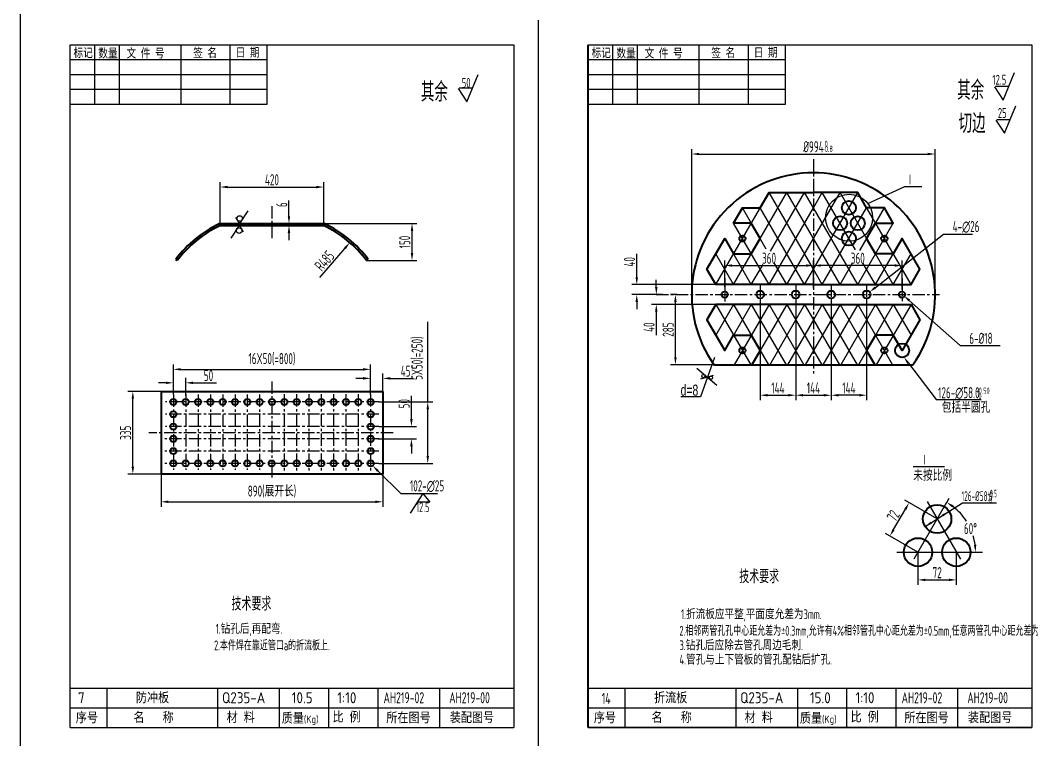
# Model space of a CAD drawing. Extents: x -857 to 594, y 0 to 1194.
# Drawn here: x -857 to -446.5, y 604.9 to 896.9 of the extents above; entities that cross this region are included whole.
import ezdxf
from ezdxf.enums import TextEntityAlignment as Align

# ---------------------------------------------------------------- set-up
doc = ezdxf.new("R2010")
doc.units = 0
doc.header["$LTSCALE"] = 2
doc.header["$MEASUREMENT"] = 0
doc.linetypes.add('CENTERX2', pattern=[4, 2.5, -0.5, 0.5, -0.5])
doc.layers.get('0').update_dxf_attribs({"linetype": 'CONTINUOUS'})
doc.layers.get('DEFPOINTS').update_dxf_attribs({"linetype": 'CONTINUOUS'})
for name, color, linetype in [('16CEN', 6, 'CENTERX2'), ('16CON2', 3, 'CONTINUOUS'), ('16DIM', 3, 'CONTINUOUS'), ('16TXT', 3, 'CONTINUOUS')]:
    doc.layers.add(name, color=color, linetype=linetype)
doc.layers.add('16CON', color=7, linetype='CONTINUOUS', lineweight=40)
doc.styles.add('GREEKC', font='greekc.shx', dxfattribs={"width": 0.7, "bigfont": 'hztxt2.shx'})
doc.styles.add('HZ', font='ascii.shx', dxfattribs={"width": 0.7, "bigfont": 'hztxt2.shx'})
doc.styles.add('HZ1', font='ascii.shx', dxfattribs={"width": 0.75, "bigfont": 'hztxt2.shx'})
doc.styles.get("Standard").update_dxf_attribs({"font": 'ascii.shx', "width": 0.75})
doc.dimstyles.get("Standard").update_dxf_attribs({"dimtxt": 4.5, "dimasz": 3, "dimexe": 2, "dimexo": 0.0625, "dimgap": 0.7, "dimtad": 1, "dimdec": 4, "dimzin": 0, "dimdsep": 46, "dimtxsty": 'HZ', "dimcen": 0.09, "dimadec": 0, "dimazin": 0, "dimtfac": 1, "dimtdec": 4, "dimtofl": 0, "dimtmove": 0, "dimatfit": 3, "dimfxl": 0, "dimtolj": 1, "dimtzin": 0, "dimarcsym": 0})

# ---------------------------------------------------------------- blocks, each defined once
blk = doc.blocks.new('*D111')
at = {"layer": '16CON2', "color": 0, "lineweight": -2}
for p, q in [((-484.94, 694.54), (-498.01, 702.08)), ((-502.56, 690.2), (-497.78, 698.48)), ((-492.73, 681.06), (-505.79, 688.6))]:
    blk.add_line(p, q, dxfattribs=at)
at = {"layer": '16CON2', "color": 0}
for points in [[(-498.21, 698.73), (-497.34, 698.23), (-496.28, 701.08)], [(-502.99, 690.45), (-502.13, 689.95), (-504.06, 687.6)]]:
    blk.add_solid(points, dxfattribs=at)
at = {"layer": 'DEFPOINTS', "color": 0}
for p in [(-496.28, 701.08), (-484.89, 694.51), (-492.67, 681.03)]:
    blk.add_point(p, dxfattribs=at)
at = {"layer": '16CON2', "color": 0, "insert": (-502.72, 695.82), "char_height": 4.5, "attachment_point": 5, "rotation": 60, "style": 'HZ'}
blk.add_mtext('\\A1;72', dxfattribs=at)
blk = doc.blocks.new('*D110')
at = {"layer": '16CON2', "color": 0, "lineweight": -2}
blk.add_line((-481, 701.24), (-480, 702.98), dxfattribs=at)
for start, end in [(32.4557, 52.6346), (7.3654, 16.4995)]:
    blk.add_arc((-492.67, 681.03), 23.35, start, end, dxfattribs=at)
at = {"layer": '16CON2', "color": 0}
for points in [[(-478.78, 699.17), (-478.22, 700), (-481, 701.25)], [(-469.01, 684.05), (-470.01, 683.99), (-469.32, 681.03)]]:
    blk.add_solid(points, dxfattribs=at)
at = {"layer": 'DEFPOINTS', "color": 0}
for p in [(-481.03, 701.19), (-474.78, 696.04), (-501.21, 681.03), (-494.34, 678.13), (-466.47, 681.03)]:
    blk.add_point(p, dxfattribs=at)
at = {"layer": '16CON2', "color": 0, "insert": (-471.38, 690.61), "char_height": 4.5, "attachment_point": 5, "style": 'HZ'}
blk.add_mtext('\\A1;60%%D', dxfattribs=at)
blk = doc.blocks.new('*D109')
at = {"layer": '16CON2', "color": 0, "lineweight": -2}
for p, q in [((-492.67, 680.96), (-492.67, 667.78)), ((-477.11, 680.96), (-477.11, 667.78)), ((-489.67, 669.78), (-480.11, 669.78))]:
    blk.add_line(p, q, dxfattribs=at)
at = {"layer": '16CON2', "color": 0}
for points in [[(-489.67, 670.28), (-489.67, 669.28), (-492.67, 669.78)], [(-480.11, 670.28), (-480.11, 669.28), (-477.11, 669.78)]]:
    blk.add_solid(points, dxfattribs=at)
at = {"layer": 'DEFPOINTS', "color": 0}
for p in [(-492.67, 681.03), (-477.11, 681.03), (-477.11, 669.78)]:
    blk.add_point(p, dxfattribs=at)
at = {"layer": '16CON2', "color": 0, "insert": (-484.89, 672.73), "char_height": 4.5, "attachment_point": 5, "style": 'HZ'}
blk.add_mtext('\\A1;72', dxfattribs=at)
blk = doc.blocks.new('*D214')
at = {"layer": '16CON2', "color": 0, "lineweight": -2}
for p, q in [((-606.8, 792.6), (-606.8, 802.1)), ((-574.77, 789.6), (-608.8, 789.6)), ((-598.27, 785.6), (-608.8, 785.6)), ((-606.8, 782.6), (-606.8, 779.6))]:
    blk.add_line(p, q, dxfattribs=at)
at = {"layer": '16CON2', "color": 0}
for points in [[(-607.3, 792.6), (-606.3, 792.6), (-606.8, 789.6)], [(-607.3, 782.6), (-606.3, 782.6), (-606.8, 785.6)]]:
    blk.add_solid(points, dxfattribs=at)
at = {"layer": 'DEFPOINTS', "color": 0}
for p in [(-606.8, 789.6), (-574.7, 789.6), (-598.2, 785.6)]:
    blk.add_point(p, dxfattribs=at)
at = {"layer": '16CON2', "color": 0, "insert": (-609.75, 798.85), "char_height": 4.5, "attachment_point": 5, "rotation": 90, "style": 'HZ'}
blk.add_mtext('\\A1;40', dxfattribs=at)
blk = doc.blocks.new('*D217')
at = {"layer": '16CON2', "color": 0, "lineweight": -2}
for p, q in [((-535.1, 797.42), (-535.1, 799.36)), ((-502.1, 797.36), (-532.1, 797.36)), ((-499.1, 787.57), (-499.1, 799.36))]:
    blk.add_line(p, q, dxfattribs=at)
at = {"layer": '16CON2', "color": 0}
for points in [[(-532.1, 797.86), (-532.1, 796.86), (-535.1, 797.36)], [(-502.1, 797.86), (-502.1, 796.86), (-499.1, 797.36)]]:
    blk.add_solid(points, dxfattribs=at)
at = {"layer": 'DEFPOINTS', "color": 0}
for p in [(-535.1, 797.36), (-535.1, 797.36), (-499.1, 787.5)]:
    blk.add_point(p, dxfattribs=at)
at = {"layer": '16CON2', "color": 0, "insert": (-517.1, 800.31), "char_height": 4.5, "attachment_point": 5, "style": 'HZ'}
blk.add_mtext('\\A1;360', dxfattribs=at)
blk = doc.blocks.new('*D216')
at = {"layer": '16CON2', "color": 0, "lineweight": -2}
for p, q in [((-571.1, 788.55), (-571.1, 799.36)), ((-568.1, 797.36), (-538.1, 797.36)), ((-535.1, 788.17), (-535.1, 799.36))]:
    blk.add_line(p, q, dxfattribs=at)
at = {"layer": '16CON2', "color": 0}
for points in [[(-568.1, 797.86), (-568.1, 796.86), (-571.1, 797.36)], [(-538.1, 797.86), (-538.1, 796.86), (-535.1, 797.36)]]:
    blk.add_solid(points, dxfattribs=at)
at = {"layer": 'DEFPOINTS', "color": 0}
for p in [(-535.1, 797.36), (-571.1, 788.49), (-535.1, 788.11)]:
    blk.add_point(p, dxfattribs=at)
at = {"layer": '16CON2', "color": 0, "insert": (-553.1, 800.31), "char_height": 4.5, "attachment_point": 5, "style": 'HZ'}
blk.add_mtext('\\A1;360', dxfattribs=at)
blk = doc.blocks.new('*D215')
at = {"layer": '16CON2', "color": 0, "lineweight": -2}
for p, q in [((-598.87, 788.6), (-598.87, 791.6)), ((-596.38, 785.6), (-600.87, 785.6)), ((-574.77, 781.6), (-600.87, 781.6)), ((-598.87, 778.6), (-598.87, 769.1))]:
    blk.add_line(p, q, dxfattribs=at)
at = {"layer": '16CON2', "color": 0}
for points in [[(-599.37, 788.6), (-598.37, 788.6), (-598.87, 785.6)], [(-599.37, 778.6), (-598.37, 778.6), (-598.87, 781.6)]]:
    blk.add_solid(points, dxfattribs=at)
at = {"layer": 'DEFPOINTS', "color": 0}
for p in [(-596.32, 785.6), (-598.87, 781.6), (-574.7, 781.6)]:
    blk.add_point(p, dxfattribs=at)
at = {"layer": '16CON2', "color": 0, "insert": (-601.82, 772.35), "char_height": 4.5, "attachment_point": 5, "rotation": 90, "style": 'HZ'}
blk.add_mtext('\\A1;40', dxfattribs=at)
blk = doc.blocks.new('*D218')
at = {"layer": '16CON2', "color": 0, "lineweight": -2}
for p, q in [((-584.5, 785.66), (-584.5, 844.61)), ((-581.5, 842.61), (-488.7, 842.61)), ((-485.7, 785.66), (-485.7, 844.61))]:
    blk.add_line(p, q, dxfattribs=at)
at = {"layer": '16CON2', "color": 0}
for points in [[(-581.5, 843.11), (-581.5, 842.11), (-584.5, 842.61)], [(-488.7, 843.11), (-488.7, 842.11), (-485.7, 842.61)]]:
    blk.add_solid(points, dxfattribs=at)
at = {"layer": 'DEFPOINTS', "color": 0}
for p in [(-485.7, 842.61), (-584.5, 785.6), (-485.7, 785.6)]:
    blk.add_point(p, dxfattribs=at)
at = {"layer": '16CON2', "color": 0, "insert": (-535.1, 845.56), "char_height": 4.5, "attachment_point": 5, "style": 'HZ'}
blk.add_mtext('\\A1;%%C994', dxfattribs=at)
blk = doc.blocks.new('*D219')
at = {"layer": '16CON2', "color": 0, "lineweight": -2}
for p, q in [((-590.46, 785.6), (-593.1, 785.6)), ((-591.1, 760.1), (-591.1, 782.6)), ((-575.52, 757.1), (-593.1, 757.1))]:
    blk.add_line(p, q, dxfattribs=at)
at = {"layer": '16CON2', "color": 0}
for points in [[(-591.6, 782.6), (-590.6, 782.6), (-591.1, 785.6)], [(-591.6, 760.1), (-590.6, 760.1), (-591.1, 757.1)]]:
    blk.add_solid(points, dxfattribs=at)
at = {"layer": 'DEFPOINTS', "color": 0}
for p in [(-591.1, 785.6), (-590.4, 785.6), (-575.45, 757.1)]:
    blk.add_point(p, dxfattribs=at)
at = {"layer": '16CON2', "color": 0, "insert": (-594.05, 771.35), "char_height": 4.5, "attachment_point": 5, "rotation": 90, "style": 'HZ'}
blk.add_mtext('\\A1;285', dxfattribs=at)
blk = doc.blocks.new('*D220')
at = {"layer": '16CON2', "color": 0, "lineweight": -2}
for p, q in [((-542.3, 783.98), (-542.3, 742.72)), ((-527.9, 783.98), (-527.9, 742.72)), ((-539.3, 744.72), (-530.9, 744.72))]:
    blk.add_line(p, q, dxfattribs=at)
at = {"layer": '16CON2', "color": 0}
for points in [[(-539.3, 745.22), (-539.3, 744.22), (-542.3, 744.72)], [(-530.9, 745.22), (-530.9, 744.22), (-527.9, 744.72)]]:
    blk.add_solid(points, dxfattribs=at)
at = {"layer": 'DEFPOINTS', "color": 0}
for p in [(-542.3, 784.05), (-527.9, 784.05), (-527.9, 744.72)]:
    blk.add_point(p, dxfattribs=at)
at = {"layer": '16CON2', "color": 0, "insert": (-535.1, 747.67), "char_height": 4.5, "attachment_point": 5, "style": 'HZ'}
blk.add_mtext('\\A1;144', dxfattribs=at)
blk = doc.blocks.new('*D221')
at = {"layer": '16CON2', "color": 0, "lineweight": -2}
for p, q in [((-513.5, 783.98), (-513.5, 742.72)), ((-527.9, 748.85), (-527.9, 742.72)), ((-516.5, 744.72), (-524.9, 744.72))]:
    blk.add_line(p, q, dxfattribs=at)
at = {"layer": '16CON2', "color": 0}
for points in [[(-524.9, 745.22), (-524.9, 744.22), (-527.9, 744.72)], [(-516.5, 745.22), (-516.5, 744.22), (-513.5, 744.72)]]:
    blk.add_solid(points, dxfattribs=at)
at = {"layer": 'DEFPOINTS', "color": 0}
for p in [(-513.5, 784.05), (-527.9, 748.91), (-527.9, 744.72)]:
    blk.add_point(p, dxfattribs=at)
at = {"layer": '16CON2', "color": 0, "insert": (-520.7, 747.67), "char_height": 4.5, "attachment_point": 5, "style": 'HZ'}
blk.add_mtext('\\A1;144', dxfattribs=at)
blk = doc.blocks.new('*D222')
at = {"layer": '16CON2', "color": 0, "lineweight": -2}
for p, q in [((-556.7, 783.98), (-556.7, 742.72)), ((-542.3, 747.8), (-542.3, 742.72)), ((-553.7, 744.72), (-545.3, 744.72))]:
    blk.add_line(p, q, dxfattribs=at)
at = {"layer": '16CON2', "color": 0}
for points in [[(-553.7, 745.22), (-553.7, 744.22), (-556.7, 744.72)], [(-545.3, 745.22), (-545.3, 744.22), (-542.3, 744.72)]]:
    blk.add_solid(points, dxfattribs=at)
at = {"layer": 'DEFPOINTS', "color": 0}
for p in [(-556.7, 784.05), (-542.3, 747.86), (-542.3, 744.72)]:
    blk.add_point(p, dxfattribs=at)
at = {"layer": '16CON2', "color": 0, "insert": (-549.5, 747.67), "char_height": 4.5, "attachment_point": 5, "style": 'HZ'}
blk.add_mtext('\\A1;144', dxfattribs=at)
blk = doc.blocks.new('*D223')
at = {"layer": '16CON2', "color": 0, "lineweight": -2}
for p, q in [((-775.84, 813.65), (-775.84, 831.21)), ((-733.84, 813.65), (-733.84, 831.21)), ((-772.84, 829.21), (-736.84, 829.21))]:
    blk.add_line(p, q, dxfattribs=at)
at = {"layer": '16CON2', "color": 0}
for points in [[(-772.84, 829.71), (-772.84, 828.71), (-775.84, 829.21)], [(-736.84, 829.71), (-736.84, 828.71), (-733.84, 829.21)]]:
    blk.add_solid(points, dxfattribs=at)
at = {"layer": 'DEFPOINTS', "color": 0}
for p in [(-733.84, 829.21), (-775.84, 813.59), (-733.84, 813.59)]:
    blk.add_point(p, dxfattribs=at)
at = {"layer": '16CON2', "color": 0, "insert": (-754.84, 832.16), "char_height": 4.5, "attachment_point": 5, "style": 'HZ'}
blk.add_mtext('\\A1;420', dxfattribs=at)
blk = doc.blocks.new('*D224')
at = {"layer": '16CON2', "color": 0, "lineweight": -2}
for p, q in [((-735.46, 814.39), (-696, 814.39)), ((-698, 802.39), (-698, 811.39)), ((-716.35, 799.39), (-696, 799.39))]:
    blk.add_line(p, q, dxfattribs=at)
at = {"layer": '16CON2', "color": 0}
for points in [[(-698.5, 811.39), (-697.5, 811.39), (-698, 814.39)], [(-698.5, 802.39), (-697.5, 802.39), (-698, 799.39)]]:
    blk.add_solid(points, dxfattribs=at)
at = {"layer": 'DEFPOINTS', "color": 0}
for p in [(-735.52, 814.39), (-698, 814.39), (-716.41, 799.39)]:
    blk.add_point(p, dxfattribs=at)
at = {"layer": '16CON2', "color": 0, "insert": (-700.95, 806.89), "char_height": 4.5, "attachment_point": 5, "rotation": 90, "style": 'HZ'}
blk.add_mtext('\\A1;150', dxfattribs=at)
blk = doc.blocks.new('*D225')
at = {"layer": '16CON2', "color": 0, "lineweight": -2}
blk.add_line((-735.42, 792.56), (-725.19, 804.4), dxfattribs=at)
at = {"layer": '16CON2', "color": 0}
blk.add_solid([(-725.56, 804.73), (-724.81, 804.08), (-723.23, 806.67)], dxfattribs=at)
at = {"layer": 'DEFPOINTS', "color": 0}
for p in [(-723.23, 806.67), (-753.97, 771.09)]:
    blk.add_point(p, dxfattribs=at)
at = {"layer": '16CON2', "color": 0, "insert": (-733.51, 799.28), "char_height": 4.5, "attachment_point": 5, "rotation": 49.1773, "style": 'HZ'}
blk.add_mtext('\\A1;R485', dxfattribs=at)
blk = doc.blocks.new('*D226')
at = {"layer": '16CON2', "color": 0, "lineweight": -2}
for p, q in [((-747.94, 817.39), (-747.94, 823.74)), ((-749.66, 813.59), (-745.94, 813.59)), ((-749.56, 814.39), (-745.94, 814.39)), ((-747.94, 810.59), (-747.94, 807.59))]:
    blk.add_line(p, q, dxfattribs=at)
at = {"layer": '16CON2', "color": 0}
for points in [[(-748.44, 817.39), (-747.44, 817.39), (-747.94, 814.39)], [(-748.44, 810.59), (-747.44, 810.59), (-747.94, 813.59)]]:
    blk.add_solid(points, dxfattribs=at)
at = {"layer": 'DEFPOINTS', "color": 0}
for p in [(-749.72, 813.59), (-749.62, 814.39), (-747.94, 814.39)]:
    blk.add_point(p, dxfattribs=at)
at = {"layer": '16CON2', "color": 0, "insert": (-750.89, 822.06), "char_height": 4.5, "attachment_point": 5, "rotation": 90, "style": 'HZ'}
blk.add_mtext('\\A1;6', dxfattribs=at)
blk = doc.blocks.new('*D227')
at = {"layer": '16CON2', "color": 0, "lineweight": -2}
for p, q in [((-799.84, 712.72), (-799.84, 699.48)), ((-709.84, 712.72), (-709.84, 699.48)), ((-796.84, 701.48), (-712.84, 701.48))]:
    blk.add_line(p, q, dxfattribs=at)
at = {"layer": '16CON2', "color": 0}
for points in [[(-796.84, 701.98), (-796.84, 700.98), (-799.84, 701.48)], [(-712.84, 701.98), (-712.84, 700.98), (-709.84, 701.48)]]:
    blk.add_solid(points, dxfattribs=at)
at = {"layer": 'DEFPOINTS', "color": 0}
for p in [(-799.84, 712.78), (-709.84, 712.78), (-709.84, 701.48)]:
    blk.add_point(p, dxfattribs=at)
at = {"layer": '16CON2', "color": 0, "insert": (-754.84, 705.61), "char_height": 4.5, "attachment_point": 5, "style": 'HZ'}
blk.add_mtext('\\A1;890(展开长)', dxfattribs=at)
blk = doc.blocks.new('*D228')
at = {"layer": '16CON2', "color": 0, "lineweight": -2}
for p, q in [((-794.84, 745.02), (-794.84, 757.23)), ((-714.84, 745.2), (-714.84, 757.23)), ((-791.84, 755.23), (-717.84, 755.23))]:
    blk.add_line(p, q, dxfattribs=at)
at = {"layer": '16CON2', "color": 0}
for points in [[(-791.84, 755.73), (-791.84, 754.73), (-794.84, 755.23)], [(-717.84, 755.73), (-717.84, 754.73), (-714.84, 755.23)]]:
    blk.add_solid(points, dxfattribs=at)
at = {"layer": 'DEFPOINTS', "color": 0}
for p in [(-714.84, 755.23), (-794.84, 744.95), (-714.84, 745.13)]:
    blk.add_point(p, dxfattribs=at)
at = {"layer": '16CON2', "color": 0, "insert": (-754.84, 759.36), "char_height": 4.5, "attachment_point": 5, "style": 'HZ'}
blk.add_mtext('\\A1;16X50(=800)', dxfattribs=at)
blk = doc.blocks.new('*D229')
at = {"layer": '16CON2', "color": 0, "lineweight": -2}
for p, q in [((-799.9, 746.28), (-813.3, 746.28)), ((-811.3, 715.72), (-811.3, 743.28)), ((-799.9, 712.72), (-813.3, 712.72))]:
    blk.add_line(p, q, dxfattribs=at)
at = {"layer": '16CON2', "color": 0}
for points in [[(-811.8, 743.28), (-810.8, 743.28), (-811.3, 746.28)], [(-811.8, 715.72), (-810.8, 715.72), (-811.3, 712.72)]]:
    blk.add_solid(points, dxfattribs=at)
at = {"layer": 'DEFPOINTS', "color": 0}
for p in [(-811.3, 746.28), (-799.84, 746.28), (-799.84, 712.72)]:
    blk.add_point(p, dxfattribs=at)
at = {"layer": '16CON2', "color": 0, "insert": (-814.25, 729.5), "char_height": 4.5, "attachment_point": 5, "rotation": 90, "style": 'HZ'}
blk.add_mtext('\\A1;335', dxfattribs=at)
blk = doc.blocks.new('*D230')
at = {"layer": '16CON2', "color": 0, "lineweight": -2}
for p, q in [((-691.62, 742.03), (-691.62, 774.48)), ((-711.47, 742.03), (-689.62, 742.03)), ((-691.62, 720.03), (-691.62, 739.03)), ((-711.47, 717.03), (-689.62, 717.03))]:
    blk.add_line(p, q, dxfattribs=at)
at = {"layer": '16CON2', "color": 0}
for points in [[(-692.12, 739.03), (-691.12, 739.03), (-691.62, 742.03)], [(-692.12, 720.03), (-691.12, 720.03), (-691.62, 717.03)]]:
    blk.add_solid(points, dxfattribs=at)
at = {"layer": 'DEFPOINTS', "color": 0}
for p in [(-711.54, 742.03), (-691.62, 742.03), (-711.54, 717.03)]:
    blk.add_point(p, dxfattribs=at)
at = {"layer": '16CON2', "color": 0, "insert": (-695.75, 759.75), "char_height": 4.5, "attachment_point": 5, "rotation": 90, "style": 'HZ'}
blk.add_mtext('\\A1;5X50(=250)', dxfattribs=at)
blk = doc.blocks.new('*D231')
at = {"layer": '16CON2', "color": 0, "lineweight": -2}
for p, q in [((-717.84, 751.58), (-720.84, 751.58)), ((-714.84, 745.68), (-714.84, 753.58)), ((-709.84, 746.34), (-709.84, 753.58)), ((-706.84, 751.58), (-697.34, 751.58))]:
    blk.add_line(p, q, dxfattribs=at)
at = {"layer": '16CON2', "color": 0}
for points in [[(-717.84, 752.08), (-717.84, 751.08), (-714.84, 751.58)], [(-706.84, 752.08), (-706.84, 751.08), (-709.84, 751.58)]]:
    blk.add_solid(points, dxfattribs=at)
at = {"layer": 'DEFPOINTS', "color": 0}
for p in [(-709.84, 751.58), (-714.84, 745.61), (-709.84, 746.28)]:
    blk.add_point(p, dxfattribs=at)
at = {"layer": '16CON2', "color": 0, "insert": (-700.59, 754.53), "char_height": 4.5, "attachment_point": 5, "style": 'HZ'}
blk.add_mtext('\\A1;45', dxfattribs=at)
blk = doc.blocks.new('*D232')
at = {"layer": '16CON2', "color": 0, "lineweight": -2}
for p, q in [((-794.84, 745.02), (-794.84, 751.76)), ((-789.84, 744.67), (-789.84, 751.76)), ((-797.84, 749.76), (-800.84, 749.76)), ((-786.84, 749.76), (-777.34, 749.76))]:
    blk.add_line(p, q, dxfattribs=at)
at = {"layer": '16CON2', "color": 0}
for points in [[(-797.84, 750.26), (-797.84, 749.26), (-794.84, 749.76)], [(-786.84, 750.26), (-786.84, 749.26), (-789.84, 749.76)]]:
    blk.add_solid(points, dxfattribs=at)
at = {"layer": 'DEFPOINTS', "color": 0}
for p in [(-789.84, 749.76), (-794.84, 744.95), (-789.84, 744.61)]:
    blk.add_point(p, dxfattribs=at)
at = {"layer": '16CON2', "color": 0, "insert": (-780.59, 752.71), "char_height": 4.5, "attachment_point": 5, "style": 'HZ'}
blk.add_mtext('\\A1;50', dxfattribs=at)
blk = doc.blocks.new('*D233')
at = {"layer": '16CON2', "color": 0, "lineweight": -2}
for p, q in [((-698.24, 735.03), (-698.24, 744.53)), ((-711.47, 732.03), (-696.24, 732.03)), ((-711.88, 727.03), (-696.24, 727.03)), ((-698.24, 724.03), (-698.24, 721.03))]:
    blk.add_line(p, q, dxfattribs=at)
at = {"layer": '16CON2', "color": 0}
for points in [[(-698.74, 735.03), (-697.74, 735.03), (-698.24, 732.03)], [(-698.74, 724.03), (-697.74, 724.03), (-698.24, 727.03)]]:
    blk.add_solid(points, dxfattribs=at)
at = {"layer": 'DEFPOINTS', "color": 0}
for p in [(-711.54, 732.03), (-698.24, 732.03), (-711.94, 727.03)]:
    blk.add_point(p, dxfattribs=at)
at = {"layer": '16CON2', "color": 0, "insert": (-701.19, 741.28), "char_height": 4.5, "attachment_point": 5, "rotation": 90, "style": 'HZ'}
blk.add_mtext('\\A1;50', dxfattribs=at)

msp = doc.modelspace()

# ---------------------------------------------------------------- linework, layer by layer
for p, q in [((-656.74588, 886.90469), (-656.74588, 609.90469)), ((-446.49588, 886.90469), (-446.49588, 609.90469)), ((-836.74588, 609.90469), (-656.74588, 609.90469)), ((-626.49588, 609.90469), (-446.49588, 609.90469))]:
    msp.add_line(p, q)
for points in [[(-836.74588, 609.90469), (-836.74588, 886.90469), (-656.74588, 886.90469)], [(-626.49588, 886.90469), (-446.49588, 886.90469)]]:
    msp.add_lwpolyline(points)
at = {"layer": '16CEN'}
for p, q in [((-535.10355, 840.50395), (-535.10355, 752.80649)), ((-754.83682, 821.44803), (-754.83682, 808.40363)), ((-571.10355, 792.08755), (-571.10355, 782.78395)), ((-556.70355, 789.5952), (-556.70355, 781.5952)), ((-542.30355, 789.5952), (-542.30355, 781.5952)), ((-527.90355, 789.5952), (-527.90355, 781.5952)), ((-513.50355, 789.5952), (-513.50355, 781.5952)), ((-499.10355, 792.08755), (-499.10355, 782.92077)), ((-598.95379, 785.5952), (-483.99534, 785.5952)), ((-754.83682, 750.28151), (-754.83682, 710.63032)), ((-794.83682, 744.95484), (-794.83682, 714.39331)), ((-789.83682, 744.95484), (-789.83682, 714.39331)), ((-784.83682, 744.95484), (-784.83682, 714.39331)), ((-779.83682, 744.95484), (-779.83682, 714.39331)), ((-774.83682, 744.95484), (-774.83682, 714.39331)), ((-769.83682, 744.95484), (-769.83682, 714.39331)), ((-764.83682, 744.95484), (-764.83682, 714.39331)), ((-759.83682, 744.95484), (-759.83682, 714.39331)), ((-749.83682, 745.13462), (-749.83682, 714.03376)), ((-744.83682, 745.13462), (-744.83682, 714.03376)), ((-739.83682, 745.13462), (-739.83682, 714.03376)), ((-734.83682, 745.13462), (-734.83682, 714.03376)), ((-729.83682, 745.13462), (-729.83682, 714.03376)), ((-724.83682, 745.13462), (-724.83682, 714.03376)), ((-719.83682, 745.13462), (-719.83682, 714.03376)), ((-714.83682, 745.13462), (-714.83682, 714.03376)), ((-711.53625, 742.0282), (-798.08488, 742.0282)), ((-711.53625, 737.0282), (-798.08488, 737.0282)), ((-711.53625, 732.0282), (-798.08488, 732.0282)), ((-705.61357, 729.5282), (-804.74246, 729.5282)), ((-711.53625, 727.0282), (-798.26481, 727.0282)), ((-711.53625, 722.0282), (-798.26481, 722.0282)), ((-711.53625, 717.0282), (-798.26481, 717.0282))]:
    msp.add_line(p, q, dxfattribs=at)
at = {"layer": '16CON'}
for p, q in [((-776.0159, 814.38652), (-733.65774, 814.38652)), ((-775.83682, 813.58652), (-733.83682, 813.58652)), ((-793.26404, 799.38652), (-793.90297, 799.86794)), ((-716.4096, 799.38652), (-715.77067, 799.86794)), ((-575.45339, 757.0952), (-494.7537, 757.0952)), ((-799.83682, 746.2782), (-709.83682, 746.2782)), ((-799.83682, 746.2782), (-799.83682, 712.7782)), ((-709.83682, 746.2782), (-709.83682, 712.7782)), ((-799.83682, 712.7782), (-709.83682, 712.7782))]:
    msp.add_line(p, q, dxfattribs=at)
for points in [[(-626.49588, 609.90469), (-626.49588, 886.90469)], [(-535.10355, 789.5952), (-574.70355, 789.5952), (-578.30355, 795.83058), (-571.10355, 808.30135), (-567.50355, 802.06597), (-560.30355, 802.06597), (-556.70355, 808.30135), (-560.30355, 814.53673), (-567.50355, 814.53673), (-563.90355, 820.77211), (-556.70355, 820.77211), (-553.10355, 827.0075), (-535.10355, 827.0075)], [(-535.10355, 789.5952), (-495.50355, 789.5952), (-491.90355, 795.83058), (-499.10355, 808.30135), (-502.70355, 802.06597), (-509.90355, 802.06597), (-513.50355, 808.30135), (-509.90355, 814.53673), (-502.70355, 814.53673), (-506.30355, 820.77211), (-513.50355, 820.77211), (-517.10355, 827.0075), (-535.10355, 827.0075)], [(-535.10355, 781.5952), (-574.70355, 781.5952), (-578.30355, 775.35982), (-571.10355, 762.88905), (-567.50355, 769.12443), (-560.30355, 769.12443), (-556.70355, 762.88905), (-560.04863, 757.0952)], [(-535.10355, 781.5952), (-495.50355, 781.5952), (-491.90355, 775.35982), (-499.10355, 762.88905), (-502.70355, 769.12443), (-509.90355, 769.12443), (-513.50355, 762.88905), (-510.15846, 757.0952)]]:
    msp.add_lwpolyline(points, dxfattribs=at)
for centre, radius in [((-520.70355, 820.77211), 2.85), ((-524.30355, 814.53673), 2.85), ((-517.10355, 814.53673), 2.85), ((-563.90355, 808.30135), 1.25), ((-520.70355, 808.30135), 2.85), ((-506.30355, 808.30135), 1.25), ((-571.10355, 785.5952), 1.25), ((-556.70355, 785.5952), 1.55), ((-542.30355, 785.5952), 1.55), ((-527.90355, 785.5952), 1.55), ((-513.50355, 785.5952), 1.55), ((-499.10355, 785.5952), 1.25), ((-563.90355, 762.88905), 1.25), ((-506.30355, 762.88905), 1.25), ((-499.10355, 762.88905), 2.85), ((-794.83682, 742.0282), 1.25), ((-789.83682, 742.0282), 1.25), ((-784.83682, 742.0282), 1.25), ((-779.83682, 742.0282), 1.25), ((-774.83682, 742.0282), 1.25), ((-769.83682, 742.0282), 1.25), ((-764.83682, 742.0282), 1.25), ((-759.83682, 742.0282), 1.25), ((-754.83682, 742.0282), 1.25), ((-749.83682, 742.0282), 1.25), ((-744.83682, 742.0282), 1.25), ((-739.83682, 742.0282), 1.25), ((-734.83682, 742.0282), 1.25), ((-729.83682, 742.0282), 1.25), ((-724.83682, 742.0282), 1.25), ((-719.83682, 742.0282), 1.25), ((-714.83682, 742.0282), 1.25), ((-794.83682, 737.0282), 1.25), ((-714.83682, 737.0282), 1.25), ((-794.83682, 732.0282), 1.25), ((-714.83682, 732.0282), 1.25), ((-794.83682, 727.0282), 1.25), ((-714.83682, 727.0282), 1.25), ((-794.83682, 722.0282), 1.25), ((-714.83682, 722.0282), 1.25), ((-794.83682, 717.0282), 1.25), ((-789.83682, 717.0282), 1.25), ((-784.83682, 717.0282), 1.25), ((-779.83682, 717.0282), 1.25), ((-774.83682, 717.0282), 1.25), ((-769.83682, 717.0282), 1.25), ((-764.83682, 717.0282), 1.25), ((-759.83682, 717.0282), 1.25), ((-754.90053, 717.0282), 1.25), ((-749.83682, 717.0282), 1.25), ((-744.83682, 717.0282), 1.25), ((-739.83682, 717.0282), 1.25), ((-734.83682, 717.0282), 1.25), ((-729.83682, 717.0282), 1.25), ((-724.83682, 717.0282), 1.25), ((-719.83682, 717.0282), 1.25), ((-714.83682, 717.0282), 1.25), ((-484.88975, 694.50654), 5.75), ((-492.67304, 681.02549), 5.75), ((-477.10647, 681.02549), 5.75)]:
    msp.add_circle(centre, radius, dxfattribs=at)
for centre, radius, start, end in [((-535.10355, 785.5952), 49.4, 324.765582, 215.234418), ((-755.70777, 771.08882), 47.82375, 115.1282175, 143.0028992), ((-755.70777, 771.08882), 47.02375, 115.3445894, 143.0028992), ((-753.96587, 771.08882), 47.02375, 36.9971008, 64.6554106), ((-753.96587, 771.08882), 47.82375, 36.9971008, 64.8717825)]:
    msp.add_arc(centre, radius, start, end, dxfattribs=at)
at = {"layer": '16CON2'}
for p, q in [((-856.99588, 1193.90469), (-856.99588, 599.90469)), ((-646.74588, 896.90469), (-646.74588, 599.90469)), ((-513.01207, 822.47192), (-497.97524, 829.42695)), ((-497.97524, 829.42695), (-491.16374, 829.42695)), ((-574.70355, 789.5952), (-553.10355, 827.0075)), ((-567.50355, 789.5952), (-545.90355, 827.0075)), ((-535.10355, 795.83058), (-553.10355, 827.0075)), ((-552.45949, 803.1815), (-538.70355, 827.0075)), ((-535.10355, 808.30135), (-545.90355, 827.0075)), ((-535.10355, 820.77211), (-538.70355, 827.0075)), ((-535.10355, 795.83058), (-517.10355, 827.0075)), ((-535.10355, 808.30135), (-524.30355, 827.0075)), ((-535.10355, 820.77211), (-531.50355, 827.0075)), ((-518.07183, 803.74308), (-531.50355, 827.0075)), ((-502.70355, 789.5952), (-524.30355, 827.0075)), ((-495.50355, 789.5952), (-517.10355, 827.0075)), ((-767.85275, 814.38652), (-769.52693, 816.91271)), ((-767.85275, 814.38652), (-764.55081, 819.55482)), ((-554.25249, 804.056), (-563.90355, 820.77211)), ((-538.70355, 789.5952), (-556.70355, 820.77211)), ((-553.10355, 789.5952), (-535.10355, 820.77211)), ((-517.10355, 789.5952), (-535.10355, 820.77211)), ((-531.50355, 789.5952), (-513.50355, 820.77211)), ((-516.32604, 803.41265), (-506.30355, 820.77211)), ((-502.70355, 814.53673), (-506.30355, 820.77211)), ((-768.19913, 813.58652), (-771.47332, 808.46165)), ((-768.19913, 813.58652), (-766.52495, 811.06034)), ((-553.10355, 789.5952), (-567.50355, 814.53673)), ((-517.10355, 789.5952), (-502.70355, 814.53673)), ((-509.96501, 788.45378), (-482.30235, 810.09395)), ((-482.30235, 810.09395), (-479.30235, 810.09395)), ((-479.30235, 810.09395), (-470.55235, 810.09395)), ((-578.30355, 795.83058), (-571.10355, 808.30135)), ((-560.30355, 789.5952), (-571.10355, 808.30135)), ((-545.90355, 789.5952), (-535.10355, 808.30135)), ((-524.30355, 789.5952), (-535.10355, 808.30135)), ((-509.90355, 789.5952), (-499.10355, 808.30135)), ((-491.90355, 795.83058), (-499.10355, 808.30135)), ((-567.50355, 789.5952), (-574.70355, 802.06597)), ((-502.70355, 789.5952), (-495.50355, 802.06597)), ((-560.30355, 789.5952), (-555.54511, 797.83705)), ((-545.90355, 789.5952), (-550.8446, 798.15336)), ((-524.30355, 789.5952), (-519.37985, 798.12329)), ((-509.90355, 789.5952), (-514.87454, 798.20522)), ((-574.70355, 789.5952), (-578.30355, 795.83058)), ((-538.70355, 789.5952), (-535.10355, 795.83058)), ((-531.50355, 789.5952), (-535.10355, 795.83058)), ((-495.50355, 789.5952), (-491.90355, 795.83058)), ((-574.70355, 781.5952), (-560.55846, 757.0952)), ((-567.50355, 781.5952), (-574.70355, 769.12443)), ((-560.30355, 781.5952), (-571.10355, 762.88905)), ((-567.50355, 781.5952), (-553.35846, 757.0952)), ((-553.10355, 781.5952), (-567.24863, 757.0952)), ((-560.30355, 781.5952), (-546.15846, 757.0952)), ((-545.90355, 781.5952), (-560.04863, 757.0952)), ((-553.10355, 781.5952), (-538.95846, 757.0952)), ((-538.70355, 781.5952), (-552.84863, 757.0952)), ((-545.90355, 781.5952), (-535.10355, 762.88905)), ((-538.70355, 781.5952), (-535.10355, 775.35982)), ((-524.30355, 781.5952), (-535.10355, 762.88905)), ((-531.50355, 781.5952), (-535.10355, 775.35982)), ((-531.50355, 781.5952), (-517.35846, 757.0952)), ((-517.10355, 781.5952), (-531.24863, 757.0952)), ((-524.30355, 781.5952), (-510.15846, 757.0952)), ((-509.90355, 781.5952), (-524.04863, 757.0952)), ((-517.10355, 781.5952), (-502.95846, 757.0952)), ((-502.70355, 781.5952), (-516.84863, 757.0952)), ((-509.90355, 781.5952), (-499.10355, 762.88905)), ((-495.50355, 781.5952), (-509.64863, 757.0952)), ((-502.70355, 781.5952), (-495.50355, 769.12443)), ((-496.20092, 783.14935), (-475.54958, 764.86395)), ((-495.50355, 781.5952), (-491.90355, 775.35982)), ((-578.30355, 775.35982), (-571.10355, 762.88905)), ((-535.10355, 775.35982), (-545.64863, 757.0952)), ((-535.10355, 775.35982), (-524.55846, 757.0952)), ((-491.90355, 775.35982), (-499.10355, 762.88905)), ((-475.54958, 764.86395), (-472.54958, 764.86395)), ((-472.54958, 764.86395), (-459.29958, 764.86395)), ((-575.30039, 760.06603), (-580.95271, 744.01592)), ((-535.10355, 762.88905), (-538.44863, 757.0952)), ((-535.10355, 762.88905), (-531.75846, 757.0952)), ((-582.4123, 755.72071), (-574.24232, 748.78803)), ((-496.58019, 757.74283), (-485.27112, 742.93627)), ((-580.78828, 751.4311), (-575.61649, 752.80623)), ((-583.95271, 744.01592), (-588.95271, 744.01592)), ((-580.95271, 744.01592), (-583.95271, 744.01592)), ((-485.27112, 742.93627), (-482.27112, 742.93627)), ((-482.27112, 742.93627), (-467.02112, 742.93627)), ((-494.63878, 715.86106), (-481.93958, 715.86106)), ((-711.84936, 714.0068), (-702.54408, 704.85947)), ((-702.54408, 704.85947), (-699.54408, 704.85947)), ((-699.54408, 704.85947), (-687.59408, 704.85947)), ((-693.56908, 704.85947), (-698.76706, 696.82838)), ((-693.56908, 704.85947), (-690.82562, 701.27934)), ((-690.82562, 701.27934), (-695.88625, 701.27934)), ((-481.03276, 701.18705), (-494.34402, 678.13127)), ((-488.97772, 701.5871), (-475.43549, 678.13127)), ((-501.20674, 681.02549), (-466.46742, 681.02549)), ((-836.74588, 625.90469), (-656.74588, 625.90469)), ((-626.49588, 625.90469), (-446.49588, 625.90469))]:
    msp.add_line(p, q, dxfattribs=at)
for centre, radius in [((-520.61532, 816.73239), 9.52636), ((-767.91048, 816.45128), 1.13341), ((-768.1414, 811.52177), 1.13341), ((-579.76125, 752.46973), 0.6639), ((-576.68838, 751.80048), 0.6639)]:
    msp.add_circle(centre, radius, dxfattribs=at)
for points in [[(-509.65694, 788.05996), (-510.27309, 788.84759), (-512.3279, 786.60532)], [(-496.53238, 782.775), (-495.86946, 783.52369), (-498.44699, 785.1381)], [(-496.97754, 757.43934), (-496.18283, 758.04632), (-498.40116, 760.12696)], [(-712.19987, 713.65024), (-711.49884, 714.36337), (-713.98876, 716.10989)]]:
    msp.add_solid(points, dxfattribs=at)
at = {"layer": '16DIM', "color": 3, "linetype": 'ByBlock'}
msp.add_line((-489.73621, 691.41228), (-474.59926, 701.07657), dxfattribs=at)
at = {"layer": '16DIM', "color": 3}
msp.add_line((-474.59926, 701.07657), (-460.80277, 701.07657), dxfattribs=at)
at = {"layer": '16DIM', "color": 3, "linetype": 'ByBlock'}
for points in [[(-482.84095, 696.40783), (-482.30282, 695.56496), (-480.0433, 697.60079)], [(-487.60569, 693.3931), (-487.06756, 692.55024), (-489.86521, 691.35728)]]:
    msp.add_solid(points, dxfattribs=at)
at = {"layer": '16TXT'}
for p, q in [((-836.74588, 862.90469), (-836.74588, 886.90469)), ((-826.74588, 862.90469), (-826.74588, 886.90469)), ((-816.74588, 862.90469), (-816.74588, 886.90469)), ((-791.74588, 862.90469), (-791.74588, 886.90469)), ((-771.74588, 862.90469), (-771.74588, 886.90469)), ((-756.74588, 862.90469), (-756.74588, 886.90469)), ((-626.49588, 862.90469), (-626.49588, 886.90469)), ((-616.49588, 862.90469), (-616.49588, 886.90469)), ((-606.49588, 862.90469), (-606.49588, 886.90469)), ((-581.49588, 862.90469), (-581.49588, 886.90469)), ((-561.49588, 862.90469), (-561.49588, 886.90469)), ((-546.49588, 862.90469), (-546.49588, 886.90469)), ((-836.74588, 880.90469), (-756.74588, 880.90469)), ((-626.49588, 880.90469), (-546.49588, 880.90469)), ((-836.74588, 874.90469), (-756.74588, 874.90469)), ((-675.73923, 863.79088), (-671.21013, 874.92437)), ((-626.49588, 874.90469), (-546.49588, 874.90469)), ((-458.09564, 864.5039), (-453.56654, 875.6374)), ((-836.74588, 868.90469), (-756.74588, 868.90469)), ((-679.22887, 869.16828), (-675.73923, 863.79088)), ((-678.89141, 869.42256), (-673.58932, 869.42256)), ((-626.49588, 868.90469), (-546.49588, 868.90469)), ((-461.58528, 869.8813), (-458.09564, 864.5039)), ((-461.24782, 870.13559), (-455.94573, 870.13559)), ((-836.74588, 862.90469), (-756.74588, 862.90469)), ((-626.49588, 862.90469), (-546.49588, 862.90469)), ((-457.53338, 851.02154), (-453.00428, 862.15504)), ((-461.02301, 856.39895), (-457.53338, 851.02154)), ((-460.68556, 856.65323), (-455.38346, 856.65323)), ((-836.74588, 609.90469), (-836.74588, 625.90469)), ((-821.74588, 609.90469), (-821.74588, 625.90469)), ((-776.74588, 609.90469), (-776.74588, 625.90469)), ((-751.74588, 609.90469), (-751.74588, 625.90469)), ((-731.74588, 609.90469), (-731.74588, 625.90469)), ((-711.74588, 609.90469), (-711.74588, 625.90469)), ((-686.74588, 609.90469), (-686.74588, 625.90469)), ((-626.49588, 609.90469), (-626.49588, 625.90469)), ((-611.49588, 609.90469), (-611.49588, 625.90469)), ((-566.49588, 609.90469), (-566.49588, 625.90469)), ((-541.49588, 609.90469), (-541.49588, 625.90469)), ((-521.49588, 609.90469), (-521.49588, 625.90469)), ((-501.49588, 609.90469), (-501.49588, 625.90469)), ((-476.49588, 609.90469), (-476.49588, 625.90469)), ((-836.74588, 617.90469), (-656.74588, 617.90469)), ((-626.49588, 617.90469), (-446.49588, 617.90469)), ((-446.49588, 609.90469), (-626.49588, 609.90469))]:
    msp.add_line(p, q, dxfattribs=at)

# ---------------------------------------------------------------- texts
at = {"layer": '16CON2', "style": 'HZ', "width": 0.7}
for s, height, p in [('-0.8', 2.5, (-531.72928, 843.4629)), (' 0', 2.5, (-531.72928, 845.47189)), ('I', 4, (-496.31864, 830.25508)), ('+0.50', 2.5, (-469.32456, 745.3047)), (' 0', 2.5, (-469.32456, 743.04949)), ('包括半圆孔', 4.5, (-483.01749, 737.61161)), ('I', 4, (-490.30594, 716.59863)), ('未按比例', 4.5, (-494.59112, 709.98148)), ('12.5', 4, (-696.35699, 697.29822))]:
    msp.add_text(s, height=height, dxfattribs=at).set_placement(p)
at = {"layer": '16CON2', "char_height": 4.5}
for s, insert, attachment_point, style in [('\\A1;4-∅26', (-478.60235, 813.04395), 4, 'HZ'), ('6-%%C18', (-471.84958, 767.81395), 4, 'HZ'), ('\\A1;d=8', (-581.8426, 746.75402), 6, 'GREEKC'), ('126-∅58.0', (-484.49819, 745.60326), 4, 'HZ'), ('\\A1;102-∅25', (-698.84408, 707.80947), 4, 'HZ')]:
    msp.add_mtext(s, dxfattribs=dict(at, insert=insert, attachment_point=attachment_point, style=style))
at = {"layer": '16DIM', "width": 0.5}
for s, height, p in [('+0.5', 3, (-464.48735, 703.34585)), ('126-%%C58.0', 4, (-474.96684, 701.78823)), ('0', 3, (-463.79363, 700.88388))]:
    msp.add_text(s, height=height, dxfattribs=at).set_placement(p)
at = {"layer": '16TXT'}
for s, height, style, width, p in [('标记', 4, 'HZ', 0.85, (-835.37156, 881.53546)), ('数量', 4, 'HZ', 0.85, (-825.29328, 881.38275)), ('文 件 号', 4, 'HZ', 0.85, (-813.84069, 881.38275)), ('签 名', 4, 'HZ', 0.85, (-786.81249, 881.53546)), ('日 期', 4, 'HZ', 0.85, (-769.55734, 881.68817)), ('标记', 4, 'HZ', 0.85, (-625.12156, 881.53546)), ('数量', 4, 'HZ', 0.85, (-615.04328, 881.38275)), ('文 件 号', 4, 'HZ', 0.85, (-603.59069, 881.38275)), ('签 名', 4, 'HZ', 0.85, (-576.56249, 881.53546)), ('日 期', 4, 'HZ', 0.85, (-559.30734, 881.68817)), ('12.5', 4, 'HZ', 0.75, (-462.46649, 870.76112)), (' 50', 4, 'HZ', 0.75, (-679.46629, 869.50164)), (' 25', 4, 'HZ', 0.75, (-461.90422, 857.27876)), ('AH219-02', 4.5, 'HZ1', 0.75, (-709.56056, 619.71796)), ('AH219-00', 4.5, 'HZ1', 0.75, (-682.8961, 619.71796)), ('AH219-02', 4.5, 'HZ1', 0.75, (-499.31056, 619.71796)), ('AH219-00', 4.5, 'HZ1', 0.75, (-472.6461, 619.71796)), ('14', 4.5, 'HZ1', 0.75, (-621.01782, 619.42131))]:
    msp.add_text(s, height=height, dxfattribs=dict(at, style=style, width=width)).set_placement(p)
at = {"layer": '16TXT', "style": 'HZ'}
for s, p, p2 in [('其余', (-694.40622, 863.8866), (-683.45389, 863.8866)), ('其余', (-476.76263, 864.59962), (-465.8103, 864.59962)), ('切边', (-476.20036, 851.11727), (-465.24803, 851.11727))]:
    msp.add_text(s, height=7.818985, dxfattribs=at).set_placement(p, p2, align=Align.ALIGNED)
at = {"layer": '16TXT', "color": 3, "style": 'HZ'}
for s, height, width, p in [('技术要求', 5.5, 0.7, (-565.21516, 668.44291)), ('技术要求', 5.5, 0.7, (-771.27276, 657.35075)), ('1.折流板应平整,平面度允差为3mm.', 4, 0.75, (-588.84574, 653.85838)), ('1.钻孔后,再配弯.', 4, 0.75, (-777.68956, 647.92573)), ('2.相邻两管孔孔中心距允差为%%P0.3mm,允许有4%相邻管孔中心距允差为%%P0.5mm,任意两管孔中心距允差为%%P1.0mm.', 4, 0.6, (-589.48337, 647.12856)), ('2.本件焊在靠近管口a的折流板上.', 4, 0.6, (-778.3272, 641.19592)), ('3.钻孔后应除去管孔周边毛刺.', 4, 0.75, (-589.48337, 641.25626)), ('4.管孔与上下管板的管孔配钻后扩孔.', 4, 0.75, (-589.48337, 635.43648))]:
    msp.add_text(s, height=height, dxfattribs=dict(at, width=width)).set_placement(p)
at = {"layer": '16TXT', "style": 'HZ'}
for s, height, p in [('7', 4.5, (-833.55069, 619.71796)), ('防冲板', 4.5, (-810.05798, 619.71796)), ('Q235-A', 4.5, (-775.07606, 619.71796)), ('10.5', 4.5, (-746.80835, 619.71796)), ('1:10', 4.5, (-728.2945, 619.71796)), ('折流板', 4.5, (-599.80798, 619.71796)), ('Q235-A', 4.5, (-564.82606, 619.71796)), ('15.0', 4.5, (-536.55835, 619.71796)), ('1:10', 4.5, (-518.0445, 619.71796)), ('序号', 4.5, (-834.45426, 611.59219)), ('名   称', 4.5, (-811.05183, 611.69741)), ('材 料', 4.5, (-773.24996, 611.75372)), ('质量', 4.5, (-750.86892, 611.39745)), ('比 例', 4.5, (-730.29329, 611.88051)), ('所在图号', 4.5, (-708.44676, 611.58804)), ('装配图号', 4.5, (-682.67276, 611.64273)), ('序号', 4.5, (-624.20426, 611.59219)), ('名   称', 4.5, (-600.80183, 611.69741)), ('材 料', 4.5, (-562.99996, 611.75372)), ('质量', 4.5, (-540.61892, 611.39745)), ('比 例', 4.5, (-520.04329, 611.88051)), ('所在图号', 4.5, (-498.19676, 611.58804)), ('装配图号', 4.5, (-472.42276, 611.64273)), ('(Kg)', 3, (-741.88248, 611.73675)), ('(Kg)', 3, (-531.63248, 611.73675))]:
    msp.add_text(s, height=height, dxfattribs=at).set_placement(p)

# ---------------------------------------------------------------- dimensions: what is measured, and where the dimension line sits
at = {"layer": '16CON2'}
for base, p1, p2, text, picture, middle in [((-485.70355, 842.61025), (-584.50355, 785.5952), (-485.70355, 785.5952), '%%C994', '*D218', (-535.10355, 845.56025)), ((-733.83682, 829.20719), (-775.83682, 813.58652), (-733.83682, 813.58652), '420', '*D223', (-754.83682, 832.15719)), ((-535.10355, 797.35516), (-571.10355, 788.48747), (-535.10355, 788.11012), '360', '*D216', (-553.10355, 800.30516)), ((-535.10355, 797.35516), (-499.10355, 787.50416), (-535.10355, 797.35516), '360', '*D217', (-517.10355, 800.30516)), ((-542.30355, 744.71517), (-556.70355, 784.0452), (-542.30355, 747.86179), '144', '*D222', (-549.50355, 747.66517)), ((-527.90355, 744.71517), (-542.30355, 784.0452), (-527.90355, 784.0452), '144', '*D220', (-535.10355, 747.66517)), ((-527.90355, 744.71517), (-513.50355, 784.0452), (-527.90355, 748.91067), '144', '*D221', (-520.70355, 747.66517)), ((-714.83682, 755.22792), (-794.83682, 744.95484), (-714.83682, 745.13462), '16X50(=800)', '*D228', (-754.83682, 759.35649)), ((-789.83682, 749.76193), (-794.83682, 744.95484), (-789.83682, 744.61124), '50', '*D232', (-780.58682, 752.71193)), ((-709.83682, 751.58091), (-714.83682, 745.61364), (-709.83682, 746.2782), '45', '*D231', (-700.58682, 754.53091)), ((-709.83682, 701.48008), (-799.83682, 712.7782), (-709.83682, 712.7782), '890(展开长)', '*D227', (-754.83682, 705.60865))]:
    dim = msp.add_linear_dim(base=base, p1=p1, p2=p2, text=text, dimstyle='Standard', dxfattribs=at)
    dim.commit()
    dim.dimension.update_dxf_attribs({"geometry": picture, "text_midpoint": middle})
for base, p1, p2, text, picture, middle in [((-747.94205, 814.38652), (-749.71843, 813.58652), (-749.61974, 814.38652), '6', '*D226', (-750.89205, 822.06152)), ((-697.9992, 814.38652), (-716.4096, 799.38652), (-735.52164, 814.38652), '150', '*D224', (-700.9492, 806.88652)), ((-606.79689, 789.5952), (-598.20452, 785.5952), (-574.70355, 789.5952), '40', '*D214', (-609.74689, 798.8452)), ((-598.86547, 781.5952), (-596.31608, 785.5952), (-574.70355, 781.5952), '40', '*D215', (-601.81547, 772.3452)), ((-591.10093, 785.5952), (-575.45339, 757.0952), (-590.40105, 785.5952), '285', '*D219', (-594.05093, 771.3452)), ((-691.62372, 742.0282), (-711.53625, 717.0282), (-711.53625, 742.0282), '5X50(=250)', '*D230', (-695.75229, 759.7532)), ((-811.30177, 746.2782), (-799.83682, 712.7157), (-799.83682, 746.2782), '335', '*D229', (-814.25177, 729.49695)), ((-698.24479, 732.0282), (-711.94095, 727.0282), (-711.53625, 732.0282), '50', '*D233', (-701.19479, 741.2782))]:
    dim = msp.add_linear_dim(base=base, p1=p1, p2=p2, angle=90, text=text, dimstyle='Standard', dxfattribs=at)
    dim.commit()
    dim.dimension.update_dxf_attribs({"geometry": picture, "text_midpoint": middle})
dim = msp.add_radius_dim(center=(-753.96587, 771.08882), mpoint=(-723.22546, 806.67338), text='R485', dimstyle='Standard', dxfattribs=at)
dim.commit()
dim.dimension.update_dxf_attribs({"geometry": '*D225', "text_midpoint": (-731.28257, 797.34661), "dimtype": 164})
for p2, distance, picture, middle in [((-484.88975, 694.50654), 13.1497, '*D111', (-502.72415, 695.81586)), ((-477.10647, 681.02549), -11.24245, '*D109', (-484.88975, 672.73304))]:
    dim = msp.add_aligned_dim(p1=(-492.67304, 681.02549), p2=p2, distance=distance, text='72', dimstyle='Standard', dxfattribs=at)
    dim.commit()
    dim.dimension.update_dxf_attribs({"geometry": picture, "text_midpoint": middle})
dim = msp.add_angular_dim_2l(base=(-474.78336, 696.03671), line1=((-481.03276, 701.18705), (-494.34402, 678.13127)), line2=((-501.20674, 681.02549), (-466.46742, 681.02549)), text='60%%D', dimstyle='Standard', override={"dimtih": 1, "dimtoh": 1, "dimadec": 4}, dxfattribs=at)
dim.commit()
dim.dimension.update_dxf_attribs({"geometry": '*D110', "text_midpoint": (-471.37624, 690.60797), "dimtype": 162})

doc.saveas('drawing.dxf')
